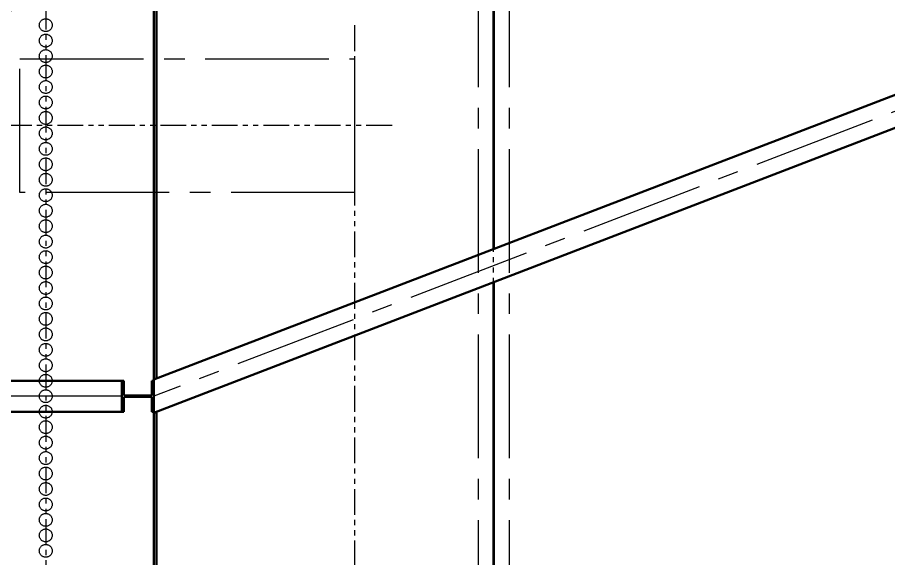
# Model space of a CAD drawing. Header units: inches. Extents: x 0 to 1408, y 0 to 1088.
# Drawn here: x 242.5 to 411.7, y 747.3 to 852.3 of the extents above; entities that cross this region are included whole.
import ezdxf

# ---------------------------------------------------------------- set-up
doc = ezdxf.new("R2010")
doc.units = ezdxf.units.IN
doc.header["$LTSCALE"] = 32
doc.header["$MEASUREMENT"] = 0
for name, pattern in [('CENTER', [2, 1.25, -0.25, 0.25, -0.25]), ('CENTER2', [1.125, 0.75, -0.125, 0.125, -0.125]), ('HIDDEN', [0.375, 0.25, -0.125]), ('PHANTOM2', [1.25, 0.625, -0.125, 0.125, -0.125, 0.125, -0.125])]:
    doc.linetypes.add(name, pattern=pattern)
for name, color, linetype, lineweight in [('AM_0', 7, 'Continuous', 50), ('Equipment-AM_11', 92, 'PHANTOM2', 25), ('Equipment-AM_3', 6, 'HIDDEN', 25), ('Equipment-AM_7', 142, 'CENTER', 25), ('Layout-AM_11', 92, 'PHANTOM2', 25)]:
    doc.layers.add(name, color=color, linetype=linetype, lineweight=lineweight)

msp = doc.modelspace()

# ---------------------------------------------------------------- linework, layer by layer
at = {"layer": 'AM_0'}
for p, q in [((268.966297, 872.827808), (268.966297, 782.061954)), ((269.466297, 782.253886), (269.466297, 872.827808)), ((334.935047, 872.827808), (334.935047, 807.384985)), ((334.997547, 872.827808), (334.997547, 807.408976)), ((441.019873, 848.107134), (268.966297, 782.061954)), ((443.177248, 842.48698), (268.966297, 775.613661)), ((334.935047, 800.936692), (334.935047, 696.347808)), ((334.997547, 800.960684), (334.997547, 696.347808)), ((268.966297, 775.613661), (268.966297, 782.061954)), ((208.778797, 781.847808), (262.766297, 781.847808)), ((263.131297, 781.847808), (262.766297, 781.847808)), ((262.766297, 781.847808), (262.766297, 775.827808)), ((263.131297, 779.217808), (263.131297, 781.847808)), ((268.601297, 781.847808), (268.601297, 779.217808)), ((268.966297, 781.847808), (268.601297, 781.847808)), ((268.351297, 778.967808), (263.381297, 778.967808)), ((263.381297, 778.707808), (268.351297, 778.707808)), ((263.131297, 775.827808), (263.131297, 778.457808)), ((268.601297, 778.457808), (268.601297, 775.827808)), ((208.778797, 775.827808), (262.766297, 775.827808)), ((262.766297, 775.827808), (263.131297, 775.827808)), ((268.601297, 775.827808), (268.966297, 775.827808)), ((268.966297, 775.613661), (268.966297, 696.347808)), ((269.466297, 696.347808), (269.466297, 775.805593))]:
    msp.add_line(p, q, dxfattribs=at)
for centre, radius, start, end in [((334.966297, 778.837808), 127, 90.11278704, 179.8308193), ((334.966297, 778.837808), 120, 124.8050221, 178.56268012), ((334.966297, 778.837808), 120, 33.83744251, 53.93341174), ((263.381297, 779.217808), 0.25, 180, 270), ((263.381297, 778.457808), 0.25, 90, 180), ((268.351297, 779.217808), 0.25, 270, 0), ((268.351297, 778.457808), 0.25, 0, 90)]:
    msp.add_arc(centre, radius, start, end, dxfattribs=at)
at = {"layer": 'Equipment-AM_11'}
for centre in [(247.966297, 850.837808), (247.966297, 850.837808), (247.966297, 847.837808), (247.966297, 847.837808), (247.966297, 844.837808), (247.966297, 844.837808), (247.966297, 841.837808), (247.966297, 841.837808), (247.966297, 838.837808), (247.966297, 838.837808), (247.966297, 835.837808), (247.966297, 835.837808), (247.966297, 832.837808), (247.966297, 832.837808), (247.966297, 829.837808), (247.966297, 829.837808), (247.966297, 826.837808), (247.966297, 826.837808), (247.966297, 823.837808), (247.966297, 823.837808), (247.966297, 820.837808), (247.966297, 820.837808), (247.966297, 817.837808), (247.966297, 817.837808), (247.966297, 814.837808), (247.966297, 814.837808), (247.966297, 811.837808), (247.966297, 811.837808), (247.966297, 808.837808), (247.966297, 808.837808), (247.966297, 805.837808), (247.966297, 805.837808), (247.966297, 802.837808), (247.966297, 802.837808), (247.966297, 799.837808), (247.966297, 799.837808), (247.966297, 796.837808), (247.966297, 796.837808), (247.966297, 793.837808), (247.966297, 793.837808), (247.966297, 790.837808), (247.966297, 790.837808), (247.966297, 787.837808), (247.966297, 787.837808), (247.966297, 784.837808), (247.966297, 784.837808), (247.966297, 781.837808), (247.966297, 781.837808), (247.966297, 778.837808), (247.966297, 778.837808), (247.966297, 775.837808), (247.966297, 775.837808), (247.966297, 772.837808), (247.966297, 772.837808), (247.966297, 769.837808), (247.966297, 769.837808), (247.966297, 766.837808), (247.966297, 766.837808), (247.966297, 763.837808), (247.966297, 763.837808), (247.966297, 760.837808), (247.966297, 760.837808), (247.966297, 757.837808), (247.966297, 757.837808), (247.966297, 754.837808), (247.966297, 754.837808), (247.966297, 751.837808), (247.966297, 751.837808), (247.966297, 748.837808), (247.966297, 748.837808)]:
    msp.add_circle(centre, 1.25, dxfattribs=at)
at = {"layer": 'Equipment-AM_3', "linetype": 'CENTER2'}
for p, q in [((331.966297, 898.800302), (331.953794, 395.206176)), ((337.966297, 898.800302), (337.956932, 395.189475))]:
    msp.add_line(p, q, dxfattribs=at)
at = {"layer": 'Equipment-AM_7', "linetype": 'CENTER2'}
for p, q in [((442.09856, 845.297057), (268.966297, 778.837808)), ((262.766297, 778.837808), (208.766297, 778.837808))]:
    msp.add_line(p, q, dxfattribs=at)
at = {"layer": 'Layout-AM_11', "ltscale": 0.25}
for p, q in [((334.966297, 646.837808), (334.966297, 951.154059)), ((247.966297, 935.006263), (247.966297, 401.337808)), ((307.966297, 850.822918), (307.966297, 335.449323)), ((315.243452, 831.337808), (118.085613, 831.337808))]:
    msp.add_line(p, q, dxfattribs=at)
at = {"layer": 'Layout-AM_11', "linetype": 'CENTER2'}
msp.add_lwpolyline([(242.966297, 844.320602), (307.966297, 844.320602), (307.966297, 818.355014), (242.966297, 818.355014)], close=True, dxfattribs=at)

doc.saveas('drawing.dxf')
